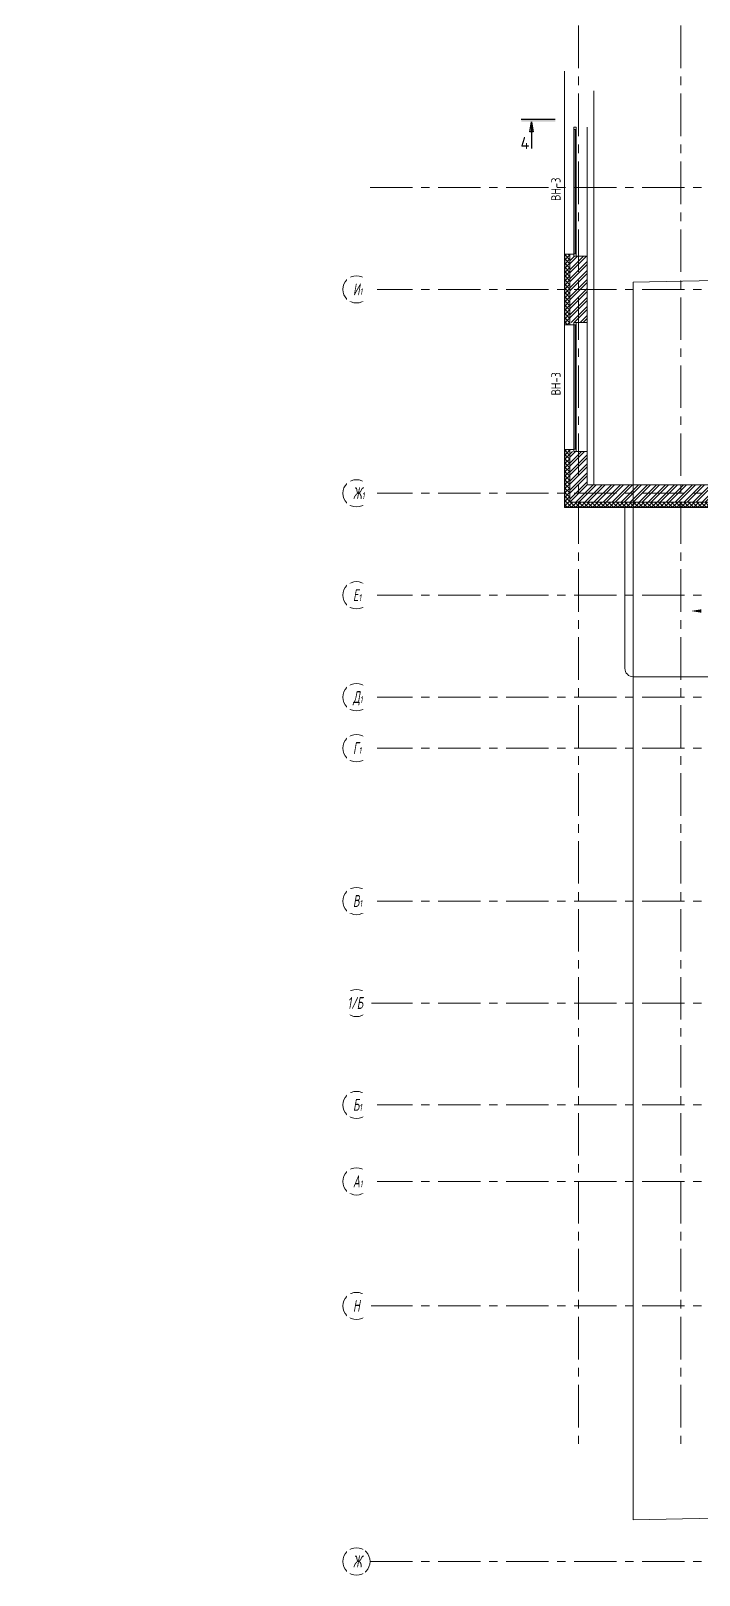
# Model space of a CAD drawing. Header units: millimetres. Extents: x 0 to 627661, y -95767 to 300888.
# Drawn here: x 471175 to 490820, y -5183 to 40259 of the extents above; entities that cross this region are included whole.
import ezdxf
from ezdxf import colors
from ezdxf.entities.mleader import LeaderData, LeaderLine
from ezdxf.math import Vec2, Vec3

# ---------------------------------------------------------------- set-up
doc = ezdxf.new("R2010")
doc.units = ezdxf.units.MM
doc.linetypes.add('CENTER', pattern=[2, 1.25, -0.25, 0.25, -0.25])
for name, color, linetype, lineweight in [('+АР_Стены внутренние', 250, 'Continuous', 18), ('_TEXT', 7, 'Continuous', 30), ('АР_Навесной фасад', 250, 'Continuous', 5), ('АР_Оси', 7, 'Continuous', 25), ('АР_Отметки', 7, 'Continuous', 5), ('АР_Подоконники', 163, 'Continuous', 9), ('АР_Разрезы', 175, 'Continuous', 9), ('АР_Сущ Несущая стена', 250, 'Continuous', 50), ('АР_Утеплитель', 250, 'Continuous', 13), ('АР_Штриховка кирпич', 250, 'Continuous', 9), ('Маркировка ОКОН', 5, 'Continuous', 18), ('ТОНКАЯ', 253, 'Continuous', 0)]:
    doc.layers.add(name, color=color, linetype=linetype, lineweight=lineweight)
doc.layers.add('АР_новое окно', color=160, linetype='Continuous')
doc.styles.add('ISOCPEUR', font='', dxfattribs={"height": 250})
doc.styles.add('METRO-STYLE', font='isocpeur.ttf', dxfattribs={"width": 0.9, "oblique": 15})
doc.styles.add('PDF ISOCPEUR', font='isocpeur.ttf')
doc.styles.add('ГОСТ 2.304', font='CS_Gost2304.shx', dxfattribs={"oblique": 10})
doc.styles.get('ISOCPEUR').set_extended_font_data('ISOCPEUR', italic=True)

# ---------------------------------------------------------------- blocks, each defined once
blk = doc.blocks.new('*U259')
at = {"layer": 'АР_новое окно', "lineweight": 9}
for p, q in [((0, 3800), (-70, 3800)), ((-70, 3800), (-70, 0)), ((-70, 0), (-70, 3800)), ((0, 3730), (-70, 3730)), ((-35, 3730), (-35, 70)), ((0, 3800), (0, 0)), ((0, 70), (-70, 70)), ((0, 0), (-70, 0))]:
    blk.add_line(p, q, dxfattribs=at)
blk = doc.blocks.new('_DotSmall')
at = {"color": 0, "linetype": 'ByBlock', "const_width": 0.5}
blk.add_lwpolyline([(-0.0625, 0, 1), (0.0625, 0, 1)], format="xyb", close=True, dxfattribs=at)
blk = doc.blocks.new('A$C60573c2e')
at = {"layer": 'АР_Разрезы', "ltscale": 100}
h = blk.add_hatch(color=5, dxfattribs=at)
h.dxf.hatch_style = 1
h.paths.add_polyline_path([(-689, -12469), (-689, -12399), (-1689, -12399), (-1689, -12469)])
h.paths.add_polyline_path([(-1339, -12769), (-1389, -12469), (-1389, -12769)])
h.paths.add_polyline_path([(-1389, -12769), (-1389, -12469), (-1440, -12769)])
at = {"layer": 'АР_Разрезы', "color": 5, "lineweight": 25, "ltscale": 100}
for p, q in [((-689, -12399, -2792), (-1689, -12399, -2792)), ((-1440, -12769, -2792), (-1389, -12469, -2792)), ((-1389, -12469, -2792), (-1339, -12769, -2792)), ((-1339, -12769, -2792), (-1440, -12769, -2792))]:
    blk.add_line(p, q, dxfattribs=at)
at = {"layer": 'АР_Разрезы', "color": 5, "lineweight": 25, "ltscale": 100, "elevation": -2792}
blk.add_lwpolyline([(-1389, -12469), (-1389, -13252)], dxfattribs=at)
at = {"layer": 'АР_Разрезы', "color": 5, "lineweight": 25, "ltscale": 100, "insert": (-1710, -12919, -2792), "char_height": 350, "width": 583.33, "attachment_point": 1, "style": 'METRO-STYLE'}
blk.add_mtext('{\\Q0;\\W1;4}', dxfattribs=at)

msp = doc.modelspace()

# ---------------------------------------------------------------- hatches: boundary and pattern name
at = {"layer": '+АР_Стены внутренние', "lineweight": 0, "ltscale": 100}
h = msp.add_hatch(dxfattribs=at)
h.set_pattern_fill('БЕТОН И ИЗДЕЛИЯ ИЗ НЕГО', color=256, scale=30, style=0, pattern_type=2)
h.set_pattern_definition([(45, (0, 0), (39.774756, 145.840774), [187.5, -40.5, 0, -40.5])])
h.paths.add_polyline_path([(490191.4, 20045.4), (490191.4, 20046.4), (490331.4, 20046.4), (490331.4, 20045.4)], flags=0)
at = {"layer": 'АР_Утеплитель', "lineweight": 9, "ltscale": 100}
h = msp.add_hatch(dxfattribs=at)
h.set_pattern_fill('ANSI37', color=256, scale=700)
h.set_pattern_definition([(45, (-489021.04, 67503.745), (-61.871843, 61.871843), []), (135, (-489021.04, 67503.745), (-61.871843, -61.871843), [])])
h.paths.add_polyline_path([(487019.1, 33691.6), (487018.9, 31611.6), (486868.9, 31611.6), (486869.1, 33691.6)])
h = msp.add_hatch(dxfattribs=at)
h.set_pattern_fill('ANSI37', color=256, scale=700)
h.set_pattern_definition([(45, (-483081.16, 59153.455), (-61.871843, 61.871843), []), (135, (-483081.16, 59153.455), (-61.871843, -61.871843), [])])
h.paths.add_polyline_path([(492958.8, 26391.6), (492958.8, 23261.3), (492808.8, 23261.3), (492808.8, 26241.6), (486868.9, 26241.6), (486864.1, 27941.6), (487014.1, 27941.6), (487018.9, 26391.6)])
at = {"layer": 'АР_Штриховка кирпич', "lineweight": 9, "ltscale": 100}
h = msp.add_hatch(dxfattribs=at)
h.set_pattern_fill('ANSI32', color=256, scale=500)
h.set_pattern_definition([(45, (-457967.67, 87913.7), (-132.58252, 132.58252), []), (45, (-457879.28, 87913.7), (-132.58252, 132.58252), [])])
h.paths.add_polyline_path([(487528.9, 33626.6), (487018.9, 33626.6), (487018.9, 31676.6), (487528.9, 31676.6)])
h = msp.add_hatch(dxfattribs=at)
h.set_pattern_fill('ANSI32', color=256, scale=500)
h.set_pattern_definition([(45, (-457967.67, 84873.7), (-132.58252, 132.58252), []), (45, (-457879.28, 84873.7), (-132.58252, 132.58252), [])])
h.paths.add_polyline_path([(487528.9, 27876.6), (487018.9, 27876.6), (487018.9, 26391.6), (492958.8, 26391.6), (492958.9, 26391.6), (493598.9, 26391.6), (493598.8, 26901.6), (487528.9, 26901.6)])

# ---------------------------------------------------------------- linework, layer by layer
at = {"linetype": 'Continuous', "lineweight": 9}
msp.add_lwpolyline([(491211.2, 23187.4, 0, 0, 0), (490582.2, 23187.4, 0, 100, 0), (490882.2, 23187.4, 100, 100, 0)], format="xyseb", dxfattribs=at)
at = {"layer": '_TEXT', "color": 1, "lineweight": 9, "ltscale": 500}
msp.add_lwpolyline([(488879.7, 32861.6), (509234.2, 33276.9), (509234.2, -3143.1), (488879.7, -3558.4)], close=True, dxfattribs=at)
at = {"layer": 'АР_Навесной фасад', "lineweight": 9, "ltscale": 100}
for points in [[(487019.3, 33691.6), (486858.9, 33691.6)], [(487019.3, 31611.6), (486858.9, 31611.6)], [(487019.3, 27941.6), (486858.9, 27941.6)]]:
    msp.add_lwpolyline(points, dxfattribs=at)
at = {"layer": 'АР_новое окно', "lineweight": 9, "ltscale": 100}
for p, q in [((486858.9, 26231.6), (486858.9, 39071.6)), ((486868.9, 31611.6), (486868.9, 33691.6)), ((486868.9, 26241.6), (486868.9, 27941.6)), ((486858.9, 26231.6), (492798.8, 26231.6)), ((486868.9, 26241.6), (492808.8, 26241.6))]:
    msp.add_line(p, q, dxfattribs=at)
at = {"layer": 'АР_новое окно', "lineweight": 9}
for p, q in [((487528.9, 33626.6), (487528.9, 37426.6)), ((487528.9, 27876.6), (487528.9, 31676.6))]:
    msp.add_line(p, q, dxfattribs=at)
at = {"layer": 'АР_Оси', "linetype": 'CENTER', "lineweight": 9, "ltscale": 1000}
for p, q in [((487278.9, 54414.1), (487278.9, -1318.3)), ((490278.9, 54414.1), (490278.9, -1318.3)), ((481145.2, 35651.6), (564323.6, 35651.6)), ((481145.2, 32651.6), (564323.6, 32651.6)), ((481145.2, 26651.6), (564323.6, 26651.6)), ((481145.2, 23651.6), (564323.6, 23651.6)), ((481145.2, 20651.6), (564323.6, 20651.6)), ((481145.2, 19151.6), (564323.6, 19151.6)), ((481145.2, 14651.6), (564323.6, 14651.6)), ((481145.2, 11651.6), (564323.6, 11651.6)), ((481145.2, 8651.6), (564323.6, 8651.6)), ((481145.2, 6401.6), (564323.6, 6401.6)), ((481145.2, 2736.6), (564742.4, 2736.6)), ((481145.2, -4783.4), (564742.4, -4783.4))]:
    msp.add_line(p, q, dxfattribs=at)
at = {"layer": 'АР_Оси', "lineweight": 9, "ltscale": 0.5}
for centre in [(480745.2, 32651.6), (480745.2, 26651.6), (480745.2, 23651.6), (480745.2, 20651.6), (480745.2, 19151.6), (480745.2, 14651.6), (480745.2, 11651.6), (480745.2, 8651.6), (480745.2, 6401.6), (480745.2, 2736.6), (480745.2, -4783.4)]:
    msp.add_circle(centre, 400, dxfattribs=at)
at = {"layer": 'АР_Подоконники', "lineweight": 9, "ltscale": 100}
msp.add_line((487728.9, 26901.6), (487728.9, 38499.5), dxfattribs=at)
at = {"layer": 'АР_Сущ Несущая стена', "lineweight": 9, "ltscale": 100}
for p, q in [((487137.8, 33626.6), (487137.8, 37426.6)), ((487018.9, 31611.6), (487018.9, 33691.6)), ((487137.8, 33691.6), (487018.9, 33691.6)), ((487137.8, 33626.6), (487137.8, 33691.6)), ((487137.8, 33626.6), (487528.9, 33626.6)), ((487528.9, 31676.6), (487528.9, 33626.6)), ((487137.8, 31611.6), (487018.9, 31611.6)), ((487137.8, 31676.6), (487528.9, 31676.6)), ((487137.8, 31611.6), (487137.8, 31676.6)), ((487137.8, 27876.6), (487137.8, 31676.6)), ((487018.9, 26391.6), (487018.9, 27941.6)), ((487137.8, 27941.6), (487018.9, 27941.6)), ((487137.8, 27876.6), (487137.8, 27941.6)), ((487137.8, 27876.6), (487528.9, 27876.6)), ((487528.9, 26901.6), (487528.9, 27876.6)), ((487528.9, 26901.6), (493598.8, 26901.6)), ((487018.9, 26391.6), (492958.8, 26391.6))]:
    msp.add_line(p, q, dxfattribs=at)
at = {"layer": 'АР_Утеплитель', "lineweight": 9, "ltscale": 0.25}
for points in [[(488638.1, 21501.7), (488638.1, 26261.6)], [(492808.8, 21251.7), (488888.1, 21251.7)]]:
    msp.add_lwpolyline(points, dxfattribs=at)
msp.add_arc((488888.1, 21501.7), 250, 180, 270, dxfattribs=at)

# ---------------------------------------------------------------- block references
at = {"layer": 'АР_новое окно', "lineweight": 9, "xscale": -1, "rotation": 180}
for p in [(487207.8, 37426.6), (487207.8, 31676.6)]:
    msp.add_blockref('*U259', p, dxfattribs=at)
at = {"layer": 'ТОНКАЯ', "color": 31, "lineweight": 9, "ltscale": 100, "true_color": 0xfecc66}
msp.add_blockref('A$C60573c2e', (487278.9, 50052.7), dxfattribs=at)

# ---------------------------------------------------------------- texts
at = {"layer": 'Маркировка ОКОН', "lineweight": 9, "char_height": 275.423, "width": 771.185, "attachment_point": 9, "rotation": 89.99779, "style": 'PDF ISOCPEUR'}
for insert in [(486748.6, 35940.4), (486748.6, 30215.3)]:
    msp.add_mtext('{\\W0.8;ВН-3}', dxfattribs=dict(at, insert=insert))

# ---------------------------------------------------------------- leaders
at = {"layer": 'АР_Отметки', "lineweight": 9}
ml = msp.add_multileader_mtext('Standard', dxfattribs=at)
ml.set_content('+2,410', color=256, style='ISOCPEUR')
ml.set_leader_properties(color=256, linetype='Continuous', lineweight=-1)
ml.set_arrow_properties(name='DOTSMALL')
ml.build(insert=Vec2(0, 0))
ml.multileader.update_dxf_attribs({"has_text_frame": 1, "text_left_attachment_type": 4, "text_right_attachment_type": 4, "dogleg_length": 100, "arrow_head_size": 180})
ctx = ml.context
ctx.base_point, ctx.char_height, ctx.arrow_head_size, ctx.landing_gap_size, ctx.plane_origin = Vec3(509329, 1746.6), 250, 180, 50, Vec3(507167.8, 1155.4)
ctx.left_attachment, ctx.right_attachment = 4, 4
notes = []
notes.append((ctx, [(0, (0, 0, 0), (0, 0), (1, 0), 1, [])]))
ctx.mtext.insert, ctx.mtext.width, ctx.mtext.line_spacing_style, ctx.mtext.flow_direction = Vec3(509379, 2079.9), 852.697, 2, 5
ml = msp.add_multileader_mtext('Standard', dxfattribs=at)
ml.set_content('+2,410', color=256, style='ISOCPEUR')
ml.set_leader_properties(color=256, linetype='Continuous', lineweight=-1)
ml.set_arrow_properties(name='DOTSMALL')
ml.build(insert=Vec2(0, 0))
ml.multileader.update_dxf_attribs({"has_text_frame": 1, "text_left_attachment_type": 4, "text_right_attachment_type": 4, "dogleg_length": 100, "arrow_head_size": 180})
ctx = ml.context
ctx.base_point, ctx.char_height, ctx.arrow_head_size, ctx.landing_gap_size, ctx.plane_origin = Vec3(509329, 1746.6), 250, 180, 50, Vec3(507167.8, 1155.4)
ctx.left_attachment, ctx.right_attachment = 4, 4
notes.append((ctx, [(0, (0, 0, 0), (0, 0), (1, 0), 1, [])]))
ctx.mtext.insert, ctx.mtext.width, ctx.mtext.line_spacing_style, ctx.mtext.flow_direction = Vec3(509379, 2079.9), 852.697, 2, 5
ml = msp.add_multileader_mtext('Standard', dxfattribs=at)
ml.set_content('+3,950', color=256, style='ISOCPEUR')
ml.set_leader_properties(color=256, linetype='Continuous', lineweight=-1)
ml.set_arrow_properties(name='DOTSMALL')
ml.build(insert=Vec2(0, 0))
ml.multileader.update_dxf_attribs({"has_text_frame": 1, "text_left_attachment_type": 4, "text_right_attachment_type": 4, "dogleg_length": 100, "arrow_head_size": 180})
ctx = ml.context
ctx.base_point, ctx.char_height, ctx.arrow_head_size, ctx.landing_gap_size, ctx.plane_origin = Vec3(507643.2, -3759.1), 250, 180, 50, Vec3(507561.8, -5026.7)
ctx.left_attachment, ctx.right_attachment = 4, 4
notes.append((ctx, [(0, (0, 0, 0), (0, 0), (1, 0), 1, [])]))
ctx.mtext.insert, ctx.mtext.width, ctx.mtext.line_spacing_style, ctx.mtext.flow_direction = Vec3(507693.2, -3425.8), 852.697, 2, 5
ml = msp.add_multileader_mtext('Standard', dxfattribs=at)
ml.set_content('+3,950', color=256, style='ISOCPEUR')
ml.set_leader_properties(color=256, linetype='Continuous', lineweight=-1)
ml.set_arrow_properties(name='DOTSMALL')
ml.build(insert=Vec2(0, 0))
ml.multileader.update_dxf_attribs({"has_text_frame": 1, "text_left_attachment_type": 4, "text_right_attachment_type": 4, "dogleg_length": 100, "arrow_head_size": 180})
ctx = ml.context
ctx.base_point, ctx.char_height, ctx.arrow_head_size, ctx.landing_gap_size, ctx.plane_origin = Vec3(507643.2, -3759.1), 250, 180, 50, Vec3(507561.8, -5026.7)
ctx.left_attachment, ctx.right_attachment = 4, 4
notes.append((ctx, [(0, (0, 0, 0), (0, 0), (1, 0), 1, [])]))
ctx.mtext.insert, ctx.mtext.width, ctx.mtext.line_spacing_style, ctx.mtext.flow_direction = Vec3(507693.2, -3425.8), 852.697, 2, 5
for ctx, leaders in notes:
    for number, flags, end, landing, length, lines in leaders:
        leader = LeaderData()
        leader.index, (leader.has_last_leader_line, leader.has_dogleg_vector, leader.attachment_direction) = number, flags
        leader.last_leader_point, leader.dogleg_vector, leader.dogleg_length = Vec3(end), Vec3(landing), length
        for number, points, colour, breaks in lines:
            line = LeaderLine()
            line.index, line.vertices, line.color, line.breaks = number, Vec3.list(points), colors.encode_raw_color(colour), breaks
            leader.lines.append(line)
        ctx.leaders.append(leader)

# ---------------------------------------------------------------- next in the draw order: texts
at = {"layer": 'АР_Оси', "lineweight": 9, "char_height": 350, "attachment_point": 1, "line_spacing_factor": 1.149209, "style": 'ГОСТ 2.304', "bg_fill": 2}
for s, insert, width in [('{\\W0.8;И\\H0.57143x;1}', (480645.4, 32829.4), 528.82), ('{\\W0.8;Ж\\H0.57143x;1}', (480645.4, 26829.4), 528.82), ('{\\W0.8;Е\\H0.57143x;1}', (480645.4, 23829.4), 528.82), ('{\\W0.8;Д\\H0.57143x;1}', (480645.4, 20829.4), 528.82), ('{\\W0.8;Г\\H0.57143x;1}', (480645.4, 19329.4), 528.82), ('{\\W0.8;В\\H0.57143x;1}', (480645.4, 14829.4), 528.82), ('{\\W0.8;1/Б}', (480480.5, 11829.4), 528.82), ('{\\W0.8;Б\\H0.57143x;1}', (480645.4, 8829.4), 528.82), ('{\\W0.8;А\\H0.57143x;1}', (480645.4, 6579.4), 528.82), ('{\\W0.8;Ж}', (480645.4, -4605.6), 178.206)]:
    msp.add_mtext(s, dxfattribs=dict(at, insert=insert, width=width))
at = {"layer": 'АР_Оси', "lineweight": 9, "insert": (480645.4, 2914.4), "char_height": 350, "attachment_point": 1, "line_spacing_factor": 1.149209, "style": 'ГОСТ 2.304', "bg_fill": 2}
msp.add_mtext('{\\W0.8;Н}', dxfattribs=at)

doc.saveas('drawing.dxf')
